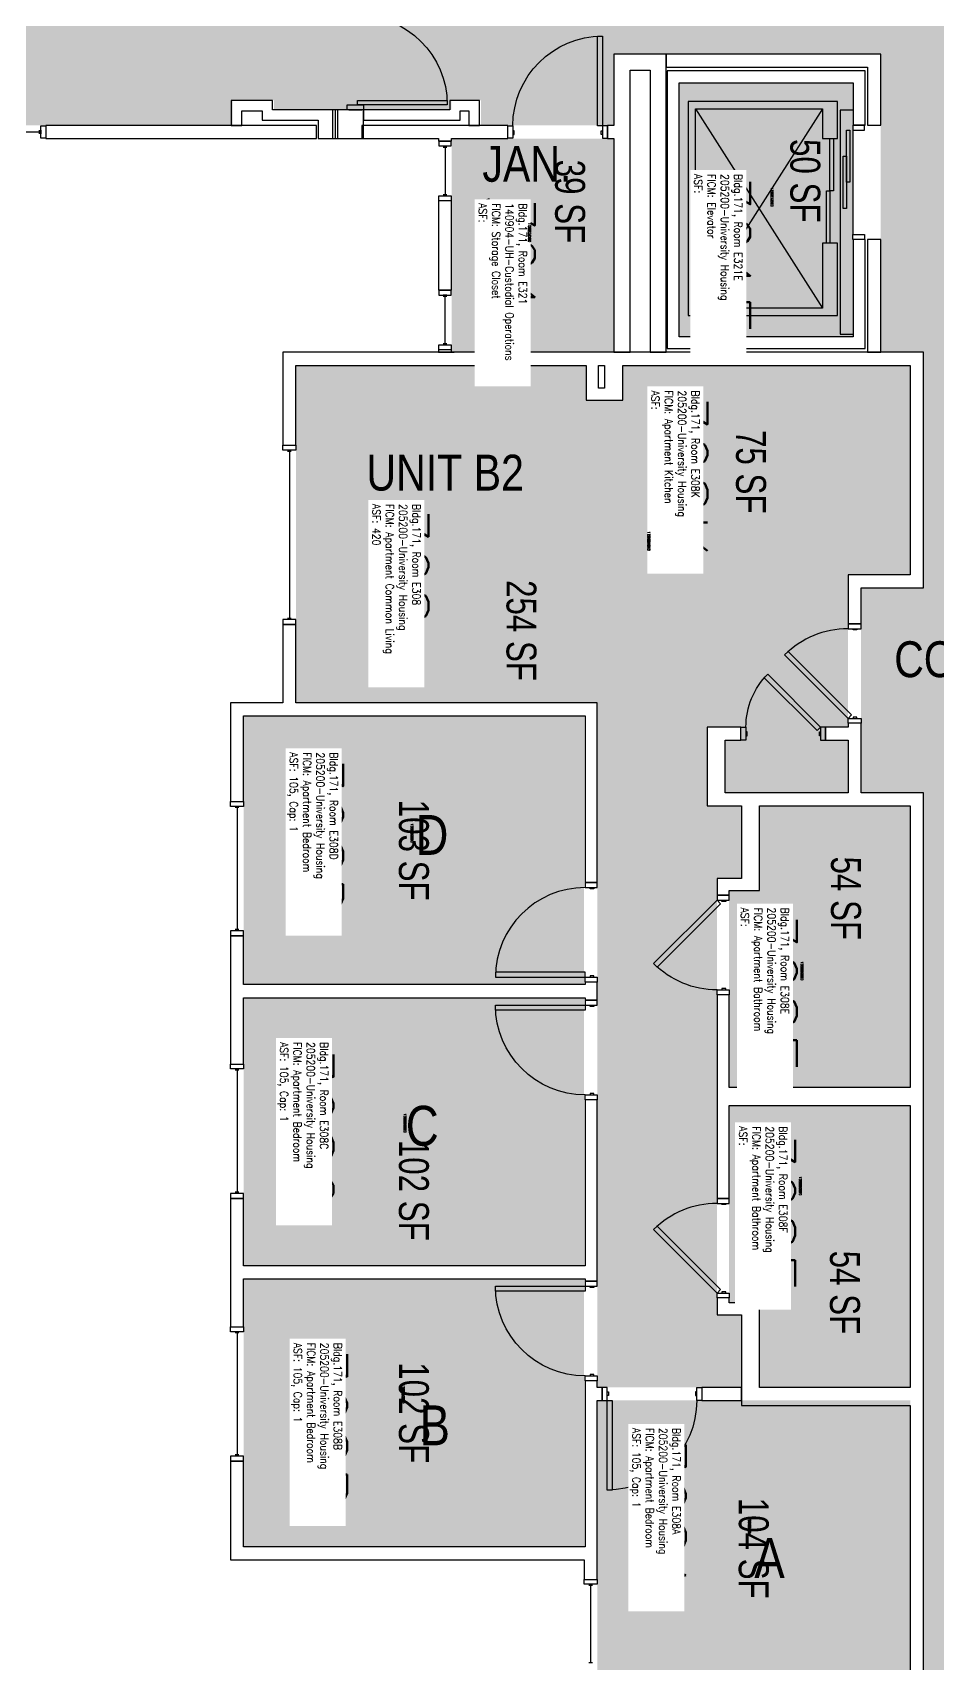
# Model space of a CAD drawing. Header units: inches. Extents: x 9163 to 12690, y -254 to 1288.
# Drawn here: x 10901 to 11264, y 303 to 958 of the extents above; entities that cross this region are included whole.
import ezdxf
from ezdxf.enums import TextEntityAlignment as Align

# ---------------------------------------------------------------- set-up
doc = ezdxf.new("R2010")
doc.units = ezdxf.units.IN
doc.header["$LTSCALE"] = 48
doc.header["$MEASUREMENT"] = 0
for name, color, linetype in [('A-AREA-IDEN', 1, 'Continuous'), ('A-DOOR', 2, 'Continuous'), ('A-GLAZ', 1, 'Continuous'), ('A-IDEN-RNUM', 7, 'Continuous'), ('A-IDEN-SNUM', 4, 'Continuous'), ('A-IDEN-VNUM', 4, 'Continuous'), ('A-Wall', 5, 'Continuous'), ('AREA-TEXT', 3, 'Continuous'), ('Rooms-Category-Color', 7, 'Continuous'), ('Rooms-College-Color', 7, 'Continuous'), ('Rooms-Department-Color', 7, 'Continuous'), ('Rooms-Division-Color', 7, 'Continuous'), ('Rooms-Information', 7, 'Continuous')]:
    doc.layers.add(name, color=color, linetype=linetype)
doc.styles.add('AREA', font='arial.ttf', dxfattribs={"width": 0.75, "height": 12})
doc.styles.add('ROOMSNUMBER', font='txt.shx', dxfattribs={"height": 0.03})
doc.styles.add('ROOMVNUMBER', font='simplex.shx', dxfattribs={"width": 0.85})
doc.styles.get("Standard").update_dxf_attribs({"font": 'ARIALN.TTF'})

msp = doc.modelspace()

# ---------------------------------------------------------------- hatches: boundary and pattern name
at = {"layer": 'Rooms-Category-Color', "true_color": 0xadadad}
for points in [[(9544.69, 22.24), (9691.06, 169.49), (9691.77, 170.2), (9676.92, 185.05), (9743.84, 251.97), (9761.52, 234.29), (9819.73, 292.51), (9802.05, 310.18), (10318.82, 826.95), (10336.49, 809.27), (10394.71, 867.48), (10377.03, 885.16), (10443.95, 952.08), (10554.07, 841.95), (10632.39, 920.61), (10981.46, 920.61), (10981.46, 930.68), (10998.08, 930.68), (10998.08, 926.93), (11029.88, 926.95), (11029.83, 999.18), (10981.46, 999.18), (10981.46, 1009.26), (10925.69, 1009.26), (10925.69, 1034.26), (10843.37, 1034.26), (10843.37, 1009.26), (10416.27, 1009.26), (10206, 798.98), (10188.32, 816.66), (10130.11, 758.45), (10147.79, 740.77), (9631.02, 224.01), (9613.34, 241.68), (9555.13, 183.47), (9572.81, 165.79), (9509.6, 102.58), (9524.89, 87.29), (9509.87, 72.27), (9502.31, 64.87), (9513.59, 53.35)], [(11567.83, 1009.26), (11205.05, 1009.26), (11205.05, 1034.26), (11122.73, 1034.26), (11122.73, 1009.26), (11081.21, 1009.26), (11081.21, 999.18), (11029.83, 999.18), (11029.88, 926.93), (11069.21, 926.93), (11069.21, 930.68), (11081.21, 930.68), (11081.21, 920.62), (11134.61, 920.63), (11134.58, 949.26), (11241.71, 949.26), (11241.71, 829.5), (11258.83, 829.5), (11340.08, 829.5), (11340.08, 949.88), (11559.83, 949.88), (11559.83, 949.26), (11567.83, 949.26), (11567.83, 1009.26)], [(11160.71, 835.76), (11230.71, 835.76), (11230.71, 937.76), (11160.71, 937.76)], [(11258.83, 829.5), (11258.83, 734.86), (11233.83, 734.86), (11233.83, 652.54), (11258.83, 652.54), (11258.83, 145), (11318.83, 145), (11318.83, 173), (11318.83, 174), (11318.21, 174), (11318.21, 182.63), (11318.21, 289.5), (11318.83, 289.5), (11318.83, 329.5), (11318.21, 329.5), (11318.21, 345.38), (11318.83, 652.54), (11343.83, 652.54), (11343.83, 734.86), (11318.83, 734.86), (11318.83, 829.5)]]:
    msp.add_hatch(color=253, dxfattribs=at).paths.add_polyline_path(points)
at = {"layer": 'Rooms-Category-Color', "true_color": 0x728ef3}
for points in [[(11069.33, 915.36), (11069.33, 829.5), (11134.58, 829.5), (11134.58, 915.36)], [(11123.46, 824.25), (11123.46, 740.11), (11228.58, 740.11), (11228.58, 678.99), (11219.63, 678.99), (11219.63, 673.74), (11228.58, 673.74), (11228.58, 652.54), (11179.21, 652.54), (11179.21, 673.74), (11185.63, 673.74), (11185.63, 678.99), (11171.96, 678.99), (11171.96, 647.29), (11185.83, 647.29), (11185.83, 618.54), (11175.96, 618.54), (11175.96, 442.5), (11185.83, 442.5), (11185.83, 413.75), (11127.83, 413.75), (11127.83, 688.75), (11006.83, 688.75), (11006.83, 824.25)], [(11253.58, 740.11), (11123.46, 740.11), (11123.46, 810.25), (11138.08, 810.25), (11138.08, 824.25), (11253.58, 824.25)], [(10985.83, 575.5), (10985.83, 683.5), (11122.58, 683.5), (11122.58, 575.5), (10986.28, 575.52)], [(11253.58, 534.16), (11253.58, 647.29), (11193.08, 647.29), (11193.08, 613.29), (11180.83, 613.29), (11180.83, 534.15)], [(10985.83, 462.63), (10985.83, 570.25), (11122.57, 570.27), (11122.58, 462.63), (10986.28, 462.64)], [(11180.83, 447.77), (11180.83, 526.9), (11253.58, 526.9), (11253.58, 413.77), (11193.08, 413.75), (11193.08, 447.75)], [(10985.83, 457.38), (10985.83, 349.75), (11122.58, 349.75), (11122.57, 457.39), (10986.28, 457.39)], [(11253.58, 289.77), (11127.83, 289.75), (11127.83, 408.5), (11253.58, 408.5)]]:
    msp.add_hatch(color=171, dxfattribs=at).paths.add_polyline_path(points)
at = {"layer": 'Rooms-College-Color', "true_color": 0xadadad}
for points in [[(9544.69, 22.24), (9691.06, 169.49), (9691.77, 170.2), (9676.92, 185.05), (9743.84, 251.97), (9761.52, 234.29), (9819.73, 292.51), (9802.05, 310.18), (10318.82, 826.95), (10336.49, 809.27), (10394.71, 867.48), (10377.03, 885.16), (10443.95, 952.08), (10554.07, 841.95), (10632.39, 920.61), (10981.46, 920.61), (10981.46, 930.68), (10998.08, 930.68), (10998.08, 926.93), (11029.88, 926.95), (11029.83, 999.18), (10981.46, 999.18), (10981.46, 1009.26), (10925.69, 1009.26), (10925.69, 1034.26), (10843.37, 1034.26), (10843.37, 1009.26), (10416.27, 1009.26), (10206, 798.98), (10188.32, 816.66), (10130.11, 758.45), (10147.79, 740.77), (9631.02, 224.01), (9613.34, 241.68), (9555.13, 183.47), (9572.81, 165.79), (9509.6, 102.58), (9524.89, 87.29), (9509.87, 72.27), (9502.31, 64.87), (9513.59, 53.35)], [(11567.83, 1009.26), (11205.05, 1009.26), (11205.05, 1034.26), (11122.73, 1034.26), (11122.73, 1009.26), (11081.21, 1009.26), (11081.21, 999.18), (11029.83, 999.18), (11029.88, 926.93), (11069.21, 926.93), (11069.21, 930.68), (11081.21, 930.68), (11081.21, 920.62), (11134.61, 920.63), (11134.58, 949.26), (11241.71, 949.26), (11241.71, 829.5), (11258.83, 829.5), (11340.08, 829.5), (11340.08, 949.88), (11559.83, 949.88), (11559.83, 949.26), (11567.83, 949.26), (11567.83, 1009.26)], [(11160.71, 835.76), (11230.71, 835.76), (11230.71, 937.76), (11160.71, 937.76)], [(11069.33, 915.36), (11069.33, 829.5), (11134.58, 829.5), (11134.58, 915.36)], [(11258.83, 829.5), (11258.83, 734.86), (11233.83, 734.86), (11233.83, 652.54), (11258.83, 652.54), (11258.83, 145), (11318.83, 145), (11318.83, 173), (11318.83, 174), (11318.21, 174), (11318.21, 182.63), (11318.21, 289.5), (11318.83, 289.5), (11318.83, 329.5), (11318.21, 329.5), (11318.21, 345.38), (11318.83, 652.54), (11343.83, 652.54), (11343.83, 734.86), (11318.83, 734.86), (11318.83, 829.5)], [(11123.46, 824.25), (11123.46, 740.11), (11228.58, 740.11), (11228.58, 678.99), (11219.63, 678.99), (11219.63, 673.74), (11228.58, 673.74), (11228.58, 652.54), (11179.21, 652.54), (11179.21, 673.74), (11185.63, 673.74), (11185.63, 678.99), (11171.96, 678.99), (11171.96, 647.29), (11185.83, 647.29), (11185.83, 618.54), (11175.96, 618.54), (11175.96, 442.5), (11185.83, 442.5), (11185.83, 413.75), (11127.83, 413.75), (11127.83, 688.75), (11006.83, 688.75), (11006.83, 824.25)], [(11253.58, 740.11), (11123.46, 740.11), (11123.46, 810.25), (11138.08, 810.25), (11138.08, 824.25), (11253.58, 824.25)], [(10985.83, 575.5), (10985.83, 683.5), (11122.58, 683.5), (11122.58, 575.5), (10986.28, 575.52)], [(11253.58, 534.16), (11253.58, 647.29), (11193.08, 647.29), (11193.08, 613.29), (11180.83, 613.29), (11180.83, 534.15)], [(10985.83, 462.63), (10985.83, 570.25), (11122.57, 570.27), (11122.58, 462.63), (10986.28, 462.64)], [(11180.83, 447.77), (11180.83, 526.9), (11253.58, 526.9), (11253.58, 413.77), (11193.08, 413.75), (11193.08, 447.75)], [(10985.83, 457.38), (10985.83, 349.75), (11122.58, 349.75), (11122.57, 457.39), (10986.28, 457.39)], [(11253.58, 289.77), (11127.83, 289.75), (11127.83, 408.5), (11253.58, 408.5)]]:
    msp.add_hatch(color=253, dxfattribs=at).paths.add_polyline_path(points)
at = {"layer": 'Rooms-Department-Color', "true_color": 0xacacac}
for points in [[(9544.69, 22.24), (9691.06, 169.49), (9691.77, 170.2), (9676.92, 185.05), (9743.84, 251.97), (9761.52, 234.29), (9819.73, 292.51), (9802.05, 310.18), (10318.82, 826.95), (10336.49, 809.27), (10394.71, 867.48), (10377.03, 885.16), (10443.95, 952.08), (10554.07, 841.95), (10632.39, 920.61), (10981.46, 920.61), (10981.46, 930.68), (10998.08, 930.68), (10998.08, 926.93), (11029.88, 926.95), (11029.83, 999.18), (10981.46, 999.18), (10981.46, 1009.26), (10925.69, 1009.26), (10925.69, 1034.26), (10843.37, 1034.26), (10843.37, 1009.26), (10416.27, 1009.26), (10206, 798.98), (10188.32, 816.66), (10130.11, 758.45), (10147.79, 740.77), (9631.02, 224.01), (9613.34, 241.68), (9555.13, 183.47), (9572.81, 165.79), (9509.6, 102.58), (9524.89, 87.29), (9509.87, 72.27), (9502.31, 64.87), (9513.59, 53.35)], [(11567.83, 1009.26), (11205.05, 1009.26), (11205.05, 1034.26), (11122.73, 1034.26), (11122.73, 1009.26), (11081.21, 1009.26), (11081.21, 999.18), (11029.83, 999.18), (11029.88, 926.93), (11069.21, 926.93), (11069.21, 930.68), (11081.21, 930.68), (11081.21, 920.62), (11134.61, 920.63), (11134.58, 949.26), (11241.71, 949.26), (11241.71, 829.5), (11258.83, 829.5), (11340.08, 829.5), (11340.08, 949.88), (11559.83, 949.88), (11559.83, 949.26), (11567.83, 949.26), (11567.83, 1009.26)], [(11160.71, 835.76), (11230.71, 835.76), (11230.71, 937.76), (11160.71, 937.76)], [(11258.83, 829.5), (11258.83, 734.86), (11233.83, 734.86), (11233.83, 652.54), (11258.83, 652.54), (11258.83, 145), (11318.83, 145), (11318.83, 173), (11318.83, 174), (11318.21, 174), (11318.21, 182.63), (11318.21, 289.5), (11318.83, 289.5), (11318.83, 329.5), (11318.21, 329.5), (11318.21, 345.38), (11318.83, 652.54), (11343.83, 652.54), (11343.83, 734.86), (11318.83, 734.86), (11318.83, 829.5)]]:
    msp.add_hatch(color=253, dxfattribs=at).paths.add_polyline_path(points)
at = {"layer": 'Rooms-Department-Color', "true_color": 0x604aed}
for points in [[(11069.33, 915.36), (11069.33, 829.5), (11134.58, 829.5), (11134.58, 915.36)], [(11123.46, 824.25), (11123.46, 740.11), (11228.58, 740.11), (11228.58, 678.99), (11219.63, 678.99), (11219.63, 673.74), (11228.58, 673.74), (11228.58, 652.54), (11179.21, 652.54), (11179.21, 673.74), (11185.63, 673.74), (11185.63, 678.99), (11171.96, 678.99), (11171.96, 647.29), (11185.83, 647.29), (11185.83, 618.54), (11175.96, 618.54), (11175.96, 442.5), (11185.83, 442.5), (11185.83, 413.75), (11127.83, 413.75), (11127.83, 688.75), (11006.83, 688.75), (11006.83, 824.25)], [(11253.58, 740.11), (11123.46, 740.11), (11123.46, 810.25), (11138.08, 810.25), (11138.08, 824.25), (11253.58, 824.25)], [(10985.83, 575.5), (10985.83, 683.5), (11122.58, 683.5), (11122.58, 575.5), (10986.28, 575.52)], [(11253.58, 534.16), (11253.58, 647.29), (11193.08, 647.29), (11193.08, 613.29), (11180.83, 613.29), (11180.83, 534.15)], [(10985.83, 462.63), (10985.83, 570.25), (11122.57, 570.27), (11122.58, 462.63), (10986.28, 462.64)], [(11180.83, 447.77), (11180.83, 526.9), (11253.58, 526.9), (11253.58, 413.77), (11193.08, 413.75), (11193.08, 447.75)], [(10985.83, 457.38), (10985.83, 349.75), (11122.58, 349.75), (11122.57, 457.39), (10986.28, 457.39)], [(11253.58, 289.77), (11127.83, 289.75), (11127.83, 408.5), (11253.58, 408.5)]]:
    msp.add_hatch(color=173, dxfattribs=at).paths.add_polyline_path(points)
at = {"layer": 'Rooms-Division-Color', "true_color": 0xadadad}
for points in [[(9544.69, 22.24), (9691.06, 169.49), (9691.77, 170.2), (9676.92, 185.05), (9743.84, 251.97), (9761.52, 234.29), (9819.73, 292.51), (9802.05, 310.18), (10318.82, 826.95), (10336.49, 809.27), (10394.71, 867.48), (10377.03, 885.16), (10443.95, 952.08), (10554.07, 841.95), (10632.39, 920.61), (10981.46, 920.61), (10981.46, 930.68), (10998.08, 930.68), (10998.08, 926.93), (11029.88, 926.95), (11029.83, 999.18), (10981.46, 999.18), (10981.46, 1009.26), (10925.69, 1009.26), (10925.69, 1034.26), (10843.37, 1034.26), (10843.37, 1009.26), (10416.27, 1009.26), (10206, 798.98), (10188.32, 816.66), (10130.11, 758.45), (10147.79, 740.77), (9631.02, 224.01), (9613.34, 241.68), (9555.13, 183.47), (9572.81, 165.79), (9509.6, 102.58), (9524.89, 87.29), (9509.87, 72.27), (9502.31, 64.87), (9513.59, 53.35)], [(11567.83, 1009.26), (11205.05, 1009.26), (11205.05, 1034.26), (11122.73, 1034.26), (11122.73, 1009.26), (11081.21, 1009.26), (11081.21, 999.18), (11029.83, 999.18), (11029.88, 926.93), (11069.21, 926.93), (11069.21, 930.68), (11081.21, 930.68), (11081.21, 920.62), (11134.61, 920.63), (11134.58, 949.26), (11241.71, 949.26), (11241.71, 829.5), (11258.83, 829.5), (11340.08, 829.5), (11340.08, 949.88), (11559.83, 949.88), (11559.83, 949.26), (11567.83, 949.26), (11567.83, 1009.26)], [(11160.71, 835.76), (11230.71, 835.76), (11230.71, 937.76), (11160.71, 937.76)], [(11258.83, 829.5), (11258.83, 734.86), (11233.83, 734.86), (11233.83, 652.54), (11258.83, 652.54), (11258.83, 145), (11318.83, 145), (11318.83, 173), (11318.83, 174), (11318.21, 174), (11318.21, 182.63), (11318.21, 289.5), (11318.83, 289.5), (11318.83, 329.5), (11318.21, 329.5), (11318.21, 345.38), (11318.83, 652.54), (11343.83, 652.54), (11343.83, 734.86), (11318.83, 734.86), (11318.83, 829.5)]]:
    msp.add_hatch(color=253, dxfattribs=at).paths.add_polyline_path(points)
at = {"layer": 'Rooms-Division-Color', "true_color": 0x604aed}
for points in [[(11069.33, 915.36), (11069.33, 829.5), (11134.58, 829.5), (11134.58, 915.36)], [(11123.46, 824.25), (11123.46, 740.11), (11228.58, 740.11), (11228.58, 678.99), (11219.63, 678.99), (11219.63, 673.74), (11228.58, 673.74), (11228.58, 652.54), (11179.21, 652.54), (11179.21, 673.74), (11185.63, 673.74), (11185.63, 678.99), (11171.96, 678.99), (11171.96, 647.29), (11185.83, 647.29), (11185.83, 618.54), (11175.96, 618.54), (11175.96, 442.5), (11185.83, 442.5), (11185.83, 413.75), (11127.83, 413.75), (11127.83, 688.75), (11006.83, 688.75), (11006.83, 824.25)], [(11253.58, 740.11), (11123.46, 740.11), (11123.46, 810.25), (11138.08, 810.25), (11138.08, 824.25), (11253.58, 824.25)], [(10985.83, 575.5), (10985.83, 683.5), (11122.58, 683.5), (11122.58, 575.5), (10986.28, 575.52)], [(11253.58, 534.16), (11253.58, 647.29), (11193.08, 647.29), (11193.08, 613.29), (11180.83, 613.29), (11180.83, 534.15)], [(10985.83, 462.63), (10985.83, 570.25), (11122.57, 570.27), (11122.58, 462.63), (10986.28, 462.64)], [(11180.83, 447.77), (11180.83, 526.9), (11253.58, 526.9), (11253.58, 413.77), (11193.08, 413.75), (11193.08, 447.75)], [(10985.83, 457.38), (10985.83, 349.75), (11122.58, 349.75), (11122.57, 457.39), (10986.28, 457.39)], [(11253.58, 289.77), (11127.83, 289.75), (11127.83, 408.5), (11253.58, 408.5)]]:
    msp.add_hatch(color=173, dxfattribs=at).paths.add_polyline_path(points)

# ---------------------------------------------------------------- linework, layer by layer
at = {"layer": 'A-DOOR'}
for p, q in [((11127.96, 920.49), (11127.96, 956.49)), ((11127.96, 956.49), (11129.96, 956.49)), ((11129.96, 956.49), (11129.96, 920.49)), ((11031.58, 928.93), (11031.58, 930.68)), ((11031.58, 930.68), (11067.58, 930.68)), ((11067.58, 930.68), (11067.58, 928.93)), ((11027.46, 926.93), (11027.46, 928.93)), ((11027.46, 928.93), (11033.96, 928.93)), ((11033.96, 926.93), (11027.46, 926.93)), ((11067.58, 928.93), (11031.58, 928.93)), ((11033.96, 928.93), (11033.96, 926.93)), ((11230.46, 926.76), (11225.46, 926.76)), ((11225.46, 926.76), (11225.46, 836.76)), ((11091.96, 915.49), (11091.96, 920.49)), ((11091.96, 920.49), (11093.96, 920.49)), ((11093.96, 920.49), (11093.96, 915.49)), ((11094.46, 918.49), (11093.96, 918.49)), ((11093.96, 918.49), (11093.96, 916.99)), ((11094.46, 916.99), (11094.46, 918.49)), ((11129.96, 920.49), (11127.96, 920.49)), ((11129.46, 916.99), (11129.46, 918.49)), ((11129.46, 918.49), (11129.96, 918.49)), ((11131.96, 920.49), (11129.96, 920.49)), ((11129.96, 920.49), (11129.96, 915.49)), ((11129.96, 918.49), (11129.96, 916.99)), ((11131.96, 915.49), (11131.96, 920.49)), ((11235.21, 920.76), (11230.46, 920.76)), ((11230.46, 920.76), (11230.46, 918.76)), ((11230.46, 918.76), (11230.46, 876.76)), ((11230.46, 918.76), (11235.21, 918.76)), ((11235.21, 918.76), (11235.21, 920.76)), ((11093.96, 915.49), (11091.96, 915.49)), ((11093.96, 916.99), (11094.46, 916.99)), ((11129.96, 916.99), (11129.46, 916.99)), ((11129.96, 915.49), (11131.96, 915.49)), ((11221.33, 915.35), (11222.71, 915.35)), ((11221.33, 894.35), (11221.33, 915.35)), ((11222.71, 915.35), (11222.71, 894.35)), ((11219.96, 894.35), (11221.33, 894.35)), ((11219.96, 873.35), (11219.96, 894.35)), ((11221.33, 894.35), (11221.33, 873.35)), ((11222.71, 894.35), (11221.33, 894.35)), ((11221.33, 873.35), (11219.96, 873.35)), ((11230.46, 874.76), (11230.46, 876.76)), ((11230.46, 876.76), (11235.21, 876.76)), ((11235.21, 874.76), (11230.46, 874.76)), ((11235.21, 876.76), (11235.21, 874.76)), ((11225.46, 836.76), (11230.46, 836.76))]:
    msp.add_line(p, q, dxfattribs=at)
for points in [[(11227.96, 918.76), (11229.33, 918.76), (11229.33, 897.76), (11227.96, 897.76)], [(11226.58, 908.26), (11227.96, 908.26), (11227.96, 887.26), (11226.58, 887.26)], [(11233.83, 718.47), (11233.83, 720.47), (11228.58, 720.47), (11228.58, 718.47)], [(11232.08, 718.47), (11232.08, 717.97), (11230.58, 717.97), (11230.58, 718.47)], [(11228.58, 682.47), (11230, 683.89), (11204.54, 709.34), (11203.13, 707.93)], [(11217.58, 678.99), (11216.17, 677.57), (11194.96, 698.79), (11196.37, 700.2)], [(11233.83, 682.47), (11233.83, 680.47), (11228.58, 680.47), (11228.58, 682.47)], [(11232.08, 682.47), (11232.08, 682.97), (11230.58, 682.97), (11230.58, 682.47)], [(11187.58, 673.74), (11185.58, 673.74), (11185.58, 678.99), (11187.58, 678.99)], [(11187.58, 675.49), (11188.08, 675.49), (11188.08, 676.99), (11187.58, 676.99)], [(11217.58, 675.49), (11217.08, 675.49), (11217.08, 676.99), (11217.58, 676.99)], [(11217.58, 673.74), (11219.58, 673.74), (11219.58, 678.99), (11217.58, 678.99)], [(11127.83, 614.5), (11127.83, 616.5), (11122.96, 616.5), (11122.96, 614.5)], [(11126.46, 614.5), (11126.46, 614), (11124.96, 614), (11124.96, 614.5)], [(11175.96, 609.4), (11177.37, 607.98), (11151.92, 582.53), (11150.5, 583.94)], [(11180.83, 609.4), (11180.83, 611.4), (11175.96, 611.4), (11175.96, 609.4)], [(11179.46, 609.4), (11179.46, 608.9), (11177.96, 608.9), (11177.96, 609.4)], [(11122.96, 578.5), (11122.96, 580.5), (11086.96, 580.5), (11086.96, 578.5)], [(11127.83, 578.5), (11127.83, 576.5), (11122.96, 576.5), (11122.96, 578.5)], [(11126.46, 578.5), (11126.46, 579), (11124.96, 579), (11124.96, 578.5)], [(11180.83, 573.4), (11180.83, 571.4), (11175.96, 571.4), (11175.96, 573.4)], [(11179.46, 573.4), (11179.46, 573.9), (11177.96, 573.9), (11177.96, 573.4)], [(11122.96, 567.25), (11122.96, 565.25), (11086.96, 565.25), (11086.96, 567.25)], [(11127.83, 567.25), (11127.83, 569.25), (11122.96, 569.25), (11122.96, 567.25)], [(11126.46, 567.25), (11126.46, 566.75), (11124.96, 566.75), (11124.96, 567.25)], [(11127.83, 531.25), (11127.83, 529.25), (11122.96, 529.25), (11122.96, 531.25)], [(11126.46, 531.25), (11126.46, 531.75), (11124.96, 531.75), (11124.96, 531.25)], [(11180.83, 487.65), (11180.83, 489.65), (11175.96, 489.65), (11175.96, 487.65)], [(11179.46, 487.65), (11179.46, 487.15), (11177.96, 487.15), (11177.96, 487.65)], [(11175.96, 451.65), (11177.37, 453.06), (11151.92, 478.52), (11150.5, 477.1)], [(11122.96, 454.38), (11122.96, 452.38), (11086.96, 452.38), (11086.96, 454.38)], [(11127.83, 454.38), (11127.83, 456.38), (11122.96, 456.38), (11122.96, 454.38)], [(11126.46, 454.38), (11126.46, 453.88), (11124.96, 453.88), (11124.96, 454.38)], [(11179.46, 451.65), (11179.46, 452.15), (11177.96, 452.15), (11177.96, 451.65)], [(11180.83, 451.65), (11180.83, 449.65), (11175.96, 449.65), (11175.96, 451.65)], [(11127.83, 418.38), (11127.83, 416.38), (11122.96, 416.38), (11122.96, 418.38)], [(11126.46, 418.38), (11126.46, 418.88), (11124.96, 418.88), (11124.96, 418.38)], [(11131.83, 413.75), (11129.83, 413.75), (11129.83, 408.5), (11131.83, 408.5)], [(11167.83, 413.75), (11169.83, 413.75), (11169.83, 408.5), (11167.83, 408.5)], [(11131.83, 412), (11132.33, 412), (11132.33, 410.5), (11131.83, 410.5)], [(11131.83, 408.5), (11133.83, 408.5), (11133.83, 372.5), (11131.83, 372.5)], [(11167.83, 412), (11167.33, 412), (11167.33, 410.5), (11167.83, 410.5)]]:
    msp.add_lwpolyline(points, close=True, dxfattribs=at)
at = {"layer": 'A-DOOR', "extrusion": (0, 0, -1)}
for centre, radius, start, end in [((-11031.58, 928.93), 36, 90, 180), ((-11129.96, 920.49), 36, 0, 90), ((-11217.58, 678.99), 30, 0, 45), ((-11175.96, 609.4), 36, 270, 315), ((-11122.96, 567.25), 36, 270, 0), ((-11122.96, 454.38), 36, 270, 0), ((-11131.83, 408.5), 36, 180, 270)]:
    msp.add_arc(centre, radius, start, end, dxfattribs=at)
at = {"layer": 'A-DOOR'}
for centre, end in [((11228.58, 682.47), 135), ((11122.96, 578.5), 180), ((11175.96, 451.65), 135)]:
    msp.add_arc(centre, 36, 90, end, dxfattribs=at)
at = {"layer": 'A-GLAZ'}
for p, q in [((10854.87, 917.99), (10903.87, 917.99)), ((10903.87, 917.24), (10903.87, 918.74)), ((10904.37, 920.49), (10906.37, 920.49)), ((10904.37, 915.49), (10904.37, 920.49)), ((10904.37, 918.74), (10904.37, 917.24)), ((10906.37, 920.49), (10906.37, 915.49)), ((10906.37, 915.49), (10904.37, 915.49)), ((11069.21, 914.36), (11064.21, 914.36)), ((11064.21, 914.36), (11064.21, 912.36)), ((11064.21, 912.36), (11069.21, 912.36)), ((11065.96, 912.36), (11067.46, 912.36)), ((11065.96, 911.86), (11067.46, 911.86)), ((11066.71, 911.86), (11066.71, 892.86)), ((11069.21, 912.36), (11069.21, 914.36)), ((11064.21, 890.36), (11064.21, 892.36)), ((11064.21, 892.36), (11069.21, 892.36)), ((11065.96, 892.86), (11067.46, 892.86)), ((11067.46, 892.36), (11065.96, 892.36)), ((11069.21, 892.36), (11069.21, 890.36)), ((11069.21, 890.36), (11064.21, 890.36)), ((11069.21, 854.5), (11064.21, 854.5)), ((11064.21, 854.5), (11064.21, 852.5)), ((11064.21, 852.5), (11069.21, 852.5)), ((11067.46, 852.5), (11065.96, 852.5)), ((11065.96, 852), (11067.46, 852)), ((11066.71, 833), (11066.71, 852)), ((11069.21, 852.5), (11069.21, 854.5)), ((11064.21, 830.5), (11064.21, 832.5)), ((11064.21, 832.5), (11069.21, 832.5)), ((11065.96, 833), (11067.46, 833)), ((11065.96, 832.5), (11067.46, 832.5)), ((11069.21, 832.5), (11069.21, 830.5)), ((11064.08, 829.5), (11063.08, 829.5)), ((11069.21, 830.5), (11064.21, 830.5)), ((11069.33, 829.5), (11070.33, 829.5)), ((11004.96, 789.63), (11003.46, 789.63)), ((11004.21, 789.63), (11004.21, 722.63)), ((11004.96, 722.63), (11003.46, 722.63)), ((10983.96, 646.6), (10982.46, 646.6)), ((10983.21, 646.6), (10983.21, 597.6)), ((10983.96, 597.6), (10982.46, 597.6)), ((10983.96, 541.13), (10982.46, 541.13)), ((10983.21, 541.13), (10983.21, 492.13)), ((10983.96, 492.13), (10982.46, 492.13)), ((10983.96, 435.6), (10982.46, 435.6)), ((10983.21, 435.6), (10983.21, 386.6)), ((10983.96, 386.6), (10982.46, 386.6)), ((11125.96, 334.14), (11124.46, 334.14)), ((11125.21, 334.14), (11125.21, 303.14)), ((11125.96, 303.14), (11124.46, 303.14))]:
    msp.add_line(p, q, dxfattribs=at)
for points in [[(11001.58, 790.13), (11001.58, 792.13), (11006.83, 792.13), (11006.83, 790.13)], [(11001.58, 722.13), (11001.58, 720.13), (11006.83, 720.13), (11006.83, 722.13)], [(10980.58, 647.1), (10980.58, 649.1), (10985.83, 649.1), (10985.83, 647.1)], [(10980.58, 597.1), (10980.58, 595.1), (10985.83, 595.1), (10985.83, 597.1)], [(10980.58, 541.63), (10980.58, 543.63), (10985.83, 543.63), (10985.83, 541.63)], [(10980.58, 491.63), (10980.58, 489.63), (10985.83, 489.63), (10985.83, 491.63)], [(10980.58, 436.1), (10980.58, 438.1), (10985.83, 438.1), (10985.83, 436.1)], [(10980.58, 386.1), (10980.58, 384.1), (10985.83, 384.1), (10985.83, 386.1)], [(11122.58, 334.64), (11122.58, 336.64), (11127.83, 336.64), (11127.83, 334.64)]]:
    msp.add_lwpolyline(points, close=True, dxfattribs=at)
at = {"layer": 'A-Wall'}
for p, q in [((11134.58, 949.26), (11134.58, 920.61)), ((11155.58, 949.26), (11134.58, 949.26)), ((11155.58, 829.5), (11155.58, 949.26)), ((11241.71, 949.26), (11155.58, 949.26)), ((11155.58, 949.26), (11155.58, 944.01)), ((11155.58, 944.01), (11236.46, 944.01)), ((11236.46, 944.01), (11236.46, 920.76)), ((11241.71, 920.76), (11241.71, 949.26)), ((11141.08, 829.5), (11141.08, 942.76)), ((11141.08, 942.76), (11149.08, 942.76)), ((11149.08, 942.76), (11149.08, 829.5)), ((11155.96, 942.51), (11155.96, 831.01)), ((11235.46, 942.51), (11155.96, 942.51)), ((11160.71, 835.76), (11160.71, 937.76)), ((11160.71, 937.76), (11230.71, 937.76)), ((11230.71, 937.76), (11230.71, 920.76)), ((11235.46, 920.76), (11235.46, 942.51)), ((10997.46, 930.68), (10980.83, 930.68)), ((10980.83, 930.68), (10980.83, 920.61)), ((10997.46, 926.93), (10997.46, 930.68)), ((11080.58, 930.68), (11068.58, 930.68)), ((11068.58, 930.68), (11068.58, 926.93)), ((11080.58, 920.61), (11080.58, 930.68)), ((11224.33, 930.24), (11164.35, 930.24)), ((11164.35, 930.24), (11164.35, 844.24)), ((11224.33, 915.35), (11224.33, 930.24)), ((10985.08, 926.43), (10993.21, 926.43)), ((10985.08, 920.61), (10985.08, 926.43)), ((10993.21, 926.43), (10993.21, 922.68)), ((11016.33, 926.93), (10997.46, 926.93)), ((11033.96, 926.93), (11016.33, 926.93)), ((11021.71, 915.36), (11021.71, 926.93)), ((11022.71, 915.36), (11022.71, 926.93)), ((11023.71, 915.36), (11023.71, 926.93)), ((11028.08, 926.93), (11028.08, 926.87)), ((11033.33, 926.93), (11028.08, 926.93)), ((11028.08, 926.87), (11033.33, 926.87)), ((11033.33, 926.87), (11033.33, 926.93)), ((11033.96, 926.93), (11033.96, 922.68)), ((11068.58, 926.93), (11033.96, 926.93)), ((11033.96, 915.36), (11033.96, 926.93)), ((11072.83, 926.43), (11076.33, 926.43)), ((11072.83, 922.68), (11072.83, 926.43)), ((11076.33, 926.43), (11076.33, 920.61)), ((11218.33, 927.24), (11167.33, 847.24)), ((11167.33, 927.24), (11218.33, 847.24)), ((11167.35, 927.24), (11218.33, 927.24)), ((11167.35, 847.24), (11167.35, 927.24)), ((11218.33, 927.24), (11218.33, 915.35)), ((11015.08, 920.61), (10906.37, 920.61)), ((10906.37, 920.61), (10906.37, 915.36)), ((10980.83, 920.61), (10985.08, 920.61)), ((10993.21, 922.68), (11015.71, 922.68)), ((11015.08, 915.36), (11015.08, 920.61)), ((11015.71, 922.68), (11015.71, 915.36)), ((11091.96, 920.61), (11033.33, 920.61)), ((11033.33, 920.61), (11033.33, 915.36)), ((11033.96, 922.68), (11072.83, 922.68)), ((11076.33, 920.61), (11080.58, 920.61)), ((11091.96, 915.36), (11091.96, 920.61)), ((11134.58, 920.61), (11131.96, 920.61)), ((11131.96, 920.61), (11131.96, 915.36)), ((11230.71, 920.76), (11235.46, 920.76)), ((11236.46, 920.76), (11241.71, 920.76)), ((10906.37, 915.36), (11015.08, 915.36)), ((11015.71, 915.36), (11033.96, 915.36)), ((11033.33, 915.36), (11064.08, 915.36)), ((11064.08, 915.36), (11064.08, 914.36)), ((11064.08, 914.36), (11069.33, 914.36)), ((11069.33, 915.36), (11091.96, 915.36)), ((11069.33, 914.36), (11069.33, 915.36)), ((11131.96, 915.36), (11134.58, 915.36)), ((11134.58, 915.36), (11134.58, 829.5)), ((11218.33, 915.35), (11224.33, 915.35)), ((11064.08, 890.36), (11064.08, 854.5)), ((11069.33, 890.36), (11064.08, 890.36)), ((11069.33, 854.5), (11069.33, 890.36)), ((11224.33, 873.35), (11218.33, 873.35)), ((11218.33, 873.35), (11218.33, 847.24)), ((11224.33, 844.24), (11224.33, 873.35)), ((11230.71, 874.76), (11230.71, 835.76)), ((11235.46, 874.76), (11230.71, 874.76)), ((11235.46, 831.01), (11235.46, 874.76)), ((11241.71, 874.76), (11236.46, 874.76)), ((11236.46, 874.76), (11236.46, 829.5)), ((11241.71, 829.5), (11241.71, 874.76)), ((11064.08, 854.5), (11069.33, 854.5)), ((11218.33, 847.24), (11167.35, 847.24)), ((11164.35, 844.24), (11224.33, 844.24)), ((11230.71, 835.76), (11160.71, 835.76)), ((11001.58, 829.5), (11001.58, 792.13)), ((11258.83, 829.5), (11001.58, 829.5)), ((11064.08, 830.5), (11064.08, 829.5)), ((11069.33, 830.5), (11064.08, 830.5)), ((11064.08, 829.5), (11069.33, 829.5)), ((11069.33, 829.5), (11069.33, 830.5)), ((11134.58, 829.5), (11141.08, 829.5)), ((11149.08, 829.5), (11155.58, 829.5)), ((11155.96, 831.01), (11235.46, 831.01)), ((11236.46, 829.5), (11241.71, 829.5)), ((11258.83, 734.86), (11258.83, 829.5)), ((11006.83, 792.13), (11006.83, 824.25)), ((11006.83, 824.25), (11123.46, 824.25)), ((11123.46, 824.25), (11123.46, 810.25)), ((11128.33, 824.25), (11130.83, 824.25)), ((11128.33, 815.13), (11128.33, 824.25)), ((11130.83, 824.25), (11130.83, 815.13)), ((11138.08, 824.25), (11253.58, 824.25)), ((11138.08, 810.25), (11138.08, 824.25)), ((11253.58, 824.25), (11253.58, 740.11)), ((11130.83, 815.13), (11128.33, 815.13)), ((11123.46, 810.25), (11138.08, 810.25)), ((11001.58, 792.13), (11006.83, 792.13)), ((11228.58, 740.11), (11228.58, 720.47)), ((11253.58, 740.11), (11228.58, 740.11)), ((11233.83, 720.47), (11233.83, 734.86)), ((11233.83, 734.86), (11258.83, 734.86)), ((11001.58, 720.13), (11001.58, 688.75)), ((11006.83, 720.13), (11001.58, 720.13)), ((11006.83, 688.75), (11006.83, 720.13)), ((11228.58, 720.47), (11233.83, 720.47)), ((10980.58, 688.75), (10980.58, 649.1)), ((11001.58, 688.75), (10980.58, 688.75)), ((11127.83, 688.75), (11006.83, 688.75)), ((11127.83, 616.5), (11127.83, 688.75)), ((10985.83, 649.1), (10985.83, 683.5)), ((10985.83, 683.5), (11122.96, 683.5)), ((11122.96, 683.5), (11122.96, 616.5)), ((11171.96, 678.99), (11171.96, 647.29)), ((11185.58, 678.99), (11171.96, 678.99)), ((11185.58, 673.74), (11185.58, 678.99)), ((11228.58, 678.99), (11219.58, 678.99)), ((11219.58, 678.99), (11219.58, 673.74)), ((11228.58, 680.47), (11228.58, 678.99)), ((11233.83, 680.47), (11228.58, 680.47)), ((11233.83, 652.54), (11233.83, 680.47)), ((11179.21, 652.54), (11179.21, 673.74)), ((11179.21, 673.74), (11185.58, 673.74)), ((11219.58, 673.74), (11228.58, 673.74)), ((11228.58, 673.74), (11228.58, 652.54)), ((10980.58, 649.1), (10985.83, 649.1)), ((11228.58, 652.54), (11179.21, 652.54)), ((11258.83, 652.54), (11233.83, 652.54)), ((11258.83, 413.13), (11258.83, 652.54)), ((11171.96, 647.29), (11185.83, 647.29)), ((11185.83, 647.29), (11185.83, 618.16)), ((11193.08, 613.29), (11193.08, 647.29)), ((11193.08, 647.29), (11253.58, 647.29)), ((11253.58, 647.29), (11253.58, 534.15)), ((11122.96, 616.5), (11127.83, 616.5)), ((11175.96, 618.16), (11175.96, 611.4)), ((11185.83, 618.16), (11175.96, 618.16)), ((11175.96, 611.4), (11180.83, 611.4)), ((11180.83, 611.4), (11180.83, 613.29)), ((11180.83, 613.29), (11193.08, 613.29)), ((10980.58, 595.1), (10980.58, 543.63)), ((10985.83, 595.1), (10980.58, 595.1)), ((10985.83, 575.5), (10985.83, 595.1)), ((11122.96, 576.5), (11122.96, 575.5)), ((11127.83, 576.5), (11122.96, 576.5)), ((11127.83, 569.25), (11127.83, 576.5)), ((11122.96, 575.5), (10985.83, 575.5)), ((10985.83, 543.63), (10985.83, 570.25)), ((10985.83, 570.25), (11122.96, 570.25)), ((11122.96, 570.25), (11122.96, 569.25)), ((11175.96, 571.4), (11175.96, 489.65)), ((11180.83, 571.4), (11175.96, 571.4)), ((11180.83, 534.15), (11180.83, 571.4)), ((11122.96, 569.25), (11127.83, 569.25)), ((10980.58, 543.63), (10985.83, 543.63)), ((11253.58, 534.15), (11180.83, 534.15)), ((11122.96, 529.25), (11122.96, 462.63)), ((11127.83, 529.25), (11122.96, 529.25)), ((11127.83, 456.38), (11127.83, 529.25)), ((11180.83, 489.65), (11180.83, 526.9)), ((11180.83, 526.9), (11253.58, 526.9)), ((11253.58, 526.9), (11253.58, 413.75)), ((10985.83, 489.63), (10980.58, 489.63)), ((10980.58, 489.63), (10980.58, 438.1)), ((10985.83, 462.63), (10985.83, 489.63)), ((11175.96, 489.65), (11180.83, 489.65)), ((11122.96, 462.63), (10985.83, 462.63)), ((10985.83, 457.38), (11122.96, 457.38)), ((10985.83, 438.1), (10985.83, 457.38)), ((11122.96, 457.38), (11122.96, 456.38)), ((11122.96, 456.38), (11127.83, 456.38)), ((11175.96, 449.65), (11175.96, 442.88)), ((11180.83, 449.65), (11175.96, 449.65)), ((11180.83, 447.75), (11180.83, 449.65)), ((11193.08, 447.75), (11180.83, 447.75)), ((11193.08, 413.75), (11193.08, 447.75)), ((11175.96, 442.88), (11185.83, 442.88)), ((11185.83, 442.88), (11185.83, 406.5)), ((10980.58, 438.1), (10985.83, 438.1)), ((11122.96, 416.38), (11122.96, 349.75)), ((11127.83, 416.38), (11122.96, 416.38)), ((11127.83, 413.75), (11127.83, 416.38)), ((11129.83, 413.75), (11127.83, 413.75)), ((11129.83, 408.5), (11129.83, 413.75)), ((11185.83, 413.75), (11169.83, 413.75)), ((11169.83, 413.75), (11169.83, 408.5)), ((11185.83, 408.5), (11185.83, 413.75)), ((11253.58, 413.75), (11193.08, 413.75)), ((11258.83, 284.5), (11258.83, 413.13)), ((11127.83, 345.13), (11127.83, 408.5)), ((11127.83, 408.5), (11129.83, 408.5)), ((11169.83, 408.5), (11185.83, 408.5)), ((11185.83, 406.5), (11253.58, 406.5)), ((11253.58, 406.5), (11253.58, 289.75)), ((10980.58, 384.1), (10980.58, 344.5)), ((10985.83, 384.1), (10980.58, 384.1)), ((10985.83, 349.75), (10985.83, 384.1)), ((11122.96, 349.75), (10985.83, 349.75)), ((10980.58, 344.5), (11122.58, 344.5)), ((11122.58, 344.5), (11122.58, 336.64)), ((11127.83, 336.64), (11127.83, 345.13)), ((11122.58, 336.64), (11127.83, 336.64))]:
    msp.add_line(p, q, dxfattribs=at)

# ---------------------------------------------------------------- texts
at = {"layer": 'A-AREA-IDEN'}
for s, p in [('JAN.', (11099.6, 898.01)), ('UNIT B2', (11066.78, 773.96)), ('CORRIDOR', (11292.02, 699.01))]:
    msp.add_text(s, height=14.4, dxfattribs=at).set_placement(p, align=Align.CENTER)
at = {"layer": 'A-AREA-IDEN', "char_height": 16, "width": 16.4244, "attachment_point": 1}
for s, insert in [('{\\C1;D}', (11054.84, 643.64)), ('{\\C1;C}', (11050.95, 526.83)), ('{\\C1;B}', (11056.47, 406.5)), ('{\\C1;A}', (11190.93, 353.2))]:
    msp.add_mtext(s, dxfattribs=dict(at, insert=insert))
at = {"layer": 'A-IDEN-RNUM', "style": 'ROOMSNUMBER', "width": 0.85}
for s, p in [('0321-E0', (11198.05, 891.84)), ('0321-00', (11100.66, 877.63)), ('0308-K0', (11148.58, 753.66)), ('0308-00', (11049.53, 743.08)), ('0308-D0', (11053.45, 636.43)), ('0308-E0', (11210.09, 581.04)), ('0308-C0', (11050.62, 519.97)), ('0308-F0', (11209.39, 494.7)), ('0308-B0', (11049.92, 411.17)), ('0308-A0', (11189.02, 357.83))]:
    msp.add_text(s, height=1, rotation=270, dxfattribs=at).set_placement(p, align=Align.MIDDLE_CENTER)
at = {"layer": 'A-IDEN-SNUM', "style": 'ROOMSNUMBER', "width": 0.85}
for s, p in [('1710E321E0', (11198.05, 891.84)), ('1710E32100', (11100.66, 877.63)), ('1710E308K0', (11148.58, 753.66)), ('1710E30800', (11049.53, 743.08)), ('1710E308D0', (11053.45, 636.43)), ('1710E308E0', (11210.09, 581.04)), ('1710E308C0', (11050.62, 519.97)), ('1710E308F0', (11209.39, 494.7)), ('1710E308B0', (11049.92, 411.17)), ('1710E308A0', (11189.02, 357.83))]:
    msp.add_text(s, height=1, rotation=270, dxfattribs=at).set_placement(p, align=Align.MIDDLE_CENTER)
at = {"layer": 'A-IDEN-VNUM', "style": 'ROOMVNUMBER', "width": 0.85}
for s, p in [('321E', (11178.08, 869.68)), ('321', (11091.53, 868.88)), ('308K', (11160.83, 780.45)), ('308', (11048.78, 743.96)), ('308D', (11014.5, 635.11)), ('308E', (11196.83, 573.24)), ('308C', (11010.61, 518.29)), ('308F', (11196.05, 485.37)), ('308B', (11016.13, 397.96)), ('308A', (11152.14, 362.85))]:
    msp.add_text(s, height=22.5, rotation=270, dxfattribs=at).set_placement(p, align=Align.MIDDLE_CENTER)
at = {"layer": 'AREA-TEXT', "style": 'AREA', "width": 0.75}
for s, p in [('50 SF', (11211.42, 898.38)), ('39 SF', (11116.95, 890.07)), ('75 SF', (11189.62, 781.51)), ('254 SF', (11097.41, 717.74)), ('103 SF', (11054.21, 629.51)), ('54 SF', (11227.75, 610.18)), ('102 SF', (11054.21, 492.9)), ('54 SF', (11227.34, 451.88)), ('102 SF', (11054.21, 403.57)), ('104 SF', (11190.71, 349.13))]:
    msp.add_text(s, height=12, rotation=270, dxfattribs=at).set_placement(p, align=Align.MIDDLE_CENTER)

# ---------------------------------------------------------------- next in the draw order: texts
at = {"layer": 'Rooms-Information', "char_height": 3.2143, "width": 72, "attachment_point": 7, "rotation": 270, "style": 'ROOMVNUMBER', "bg_fill": 3, "box_fill_scale": 1.5, "bg_fill_color": 256, "bg_fill_true_color": 13158600, "bg_fill_transparency": 0}
for s, insert in [('Bldg.171, Room E321E^M^J205200-University Housing^M^JFICM: Elevator^M^JASF: ', (11166.83, 901.1)), ('Bldg.171, Room E321^M^J140904-UH-Custodial Operations^M^JFICM: Storage Closet^M^JASF: ', (11080.28, 889.38)), ('Bldg.171, Room E308K^M^J205200-University Housing^M^JFICM: Apartment Kitchen^M^JASF: ', (11149.58, 814.15)), ('Bldg.171, Room E308^M^J205200-University Housing^M^JFICM: Apartment Common Living^M^JASF: 420', (11037.53, 768.55)), ('Bldg.171, Room E308D^M^J205200-University Housing^M^JFICM: Apartment Bedroom^M^JASF: 105, Cap: 1', (11003.25, 668.81)), ('Bldg.171, Room E308E^M^J205200-University Housing^M^JFICM: Apartment Bathroom^M^JASF: ', (11185.58, 606.48)), ('Bldg.171, Room E308C^M^J205200-University Housing^M^JFICM: Apartment Bedroom^M^JASF: 105, Cap: 1', (10999.36, 552.45)), ('Bldg.171, Room E308F^M^J205200-University Housing^M^JFICM: Apartment Bathroom^M^JASF: ', (11184.8, 518.61)), ('Bldg.171, Room E308B^M^J205200-University Housing^M^JFICM: Apartment Bedroom^M^JASF: 105, Cap: 1', (11004.88, 431.66)), ('Bldg.171, Room E308A^M^J205200-University Housing^M^JFICM: Apartment Bedroom^M^JASF: 105, Cap: 1', (11140.89, 397.46))]:
    msp.add_mtext(s, dxfattribs=dict(at, insert=insert))

doc.saveas('drawing.dxf')
